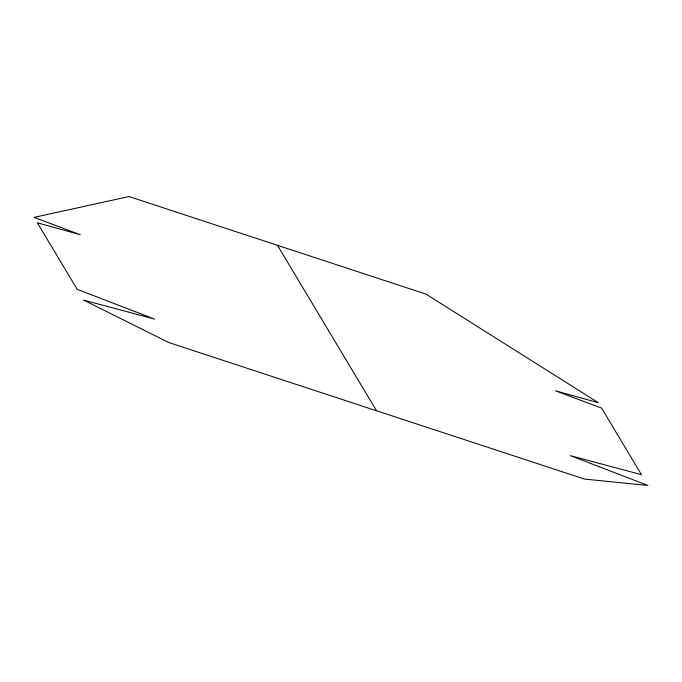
<?xml version="1.0" encoding="UTF-8"?>
<svg xmlns="http://www.w3.org/2000/svg" width="682" height="682" viewBox="0 0 682 682"><rect width="100%" height="100%" fill="white"/><g stroke="black" fill="none" stroke-linecap="round" stroke-linejoin="round"><path stroke-width="1.02" d="M277.463 245.315L376.532 410.769M128.975 196.544L34.1 217.388L80.263 234.719L37.331 222.784L77.177 289.321L154.652 319.099L83.639 300.106L168.65 342.483L584.423 479.054L647.9 485.456L570.425 455.67L641.438 474.663L601.592 408.126L555.429 390.795L598.361 402.73L425.96 294.095L128.975 196.544"/></g></svg>
